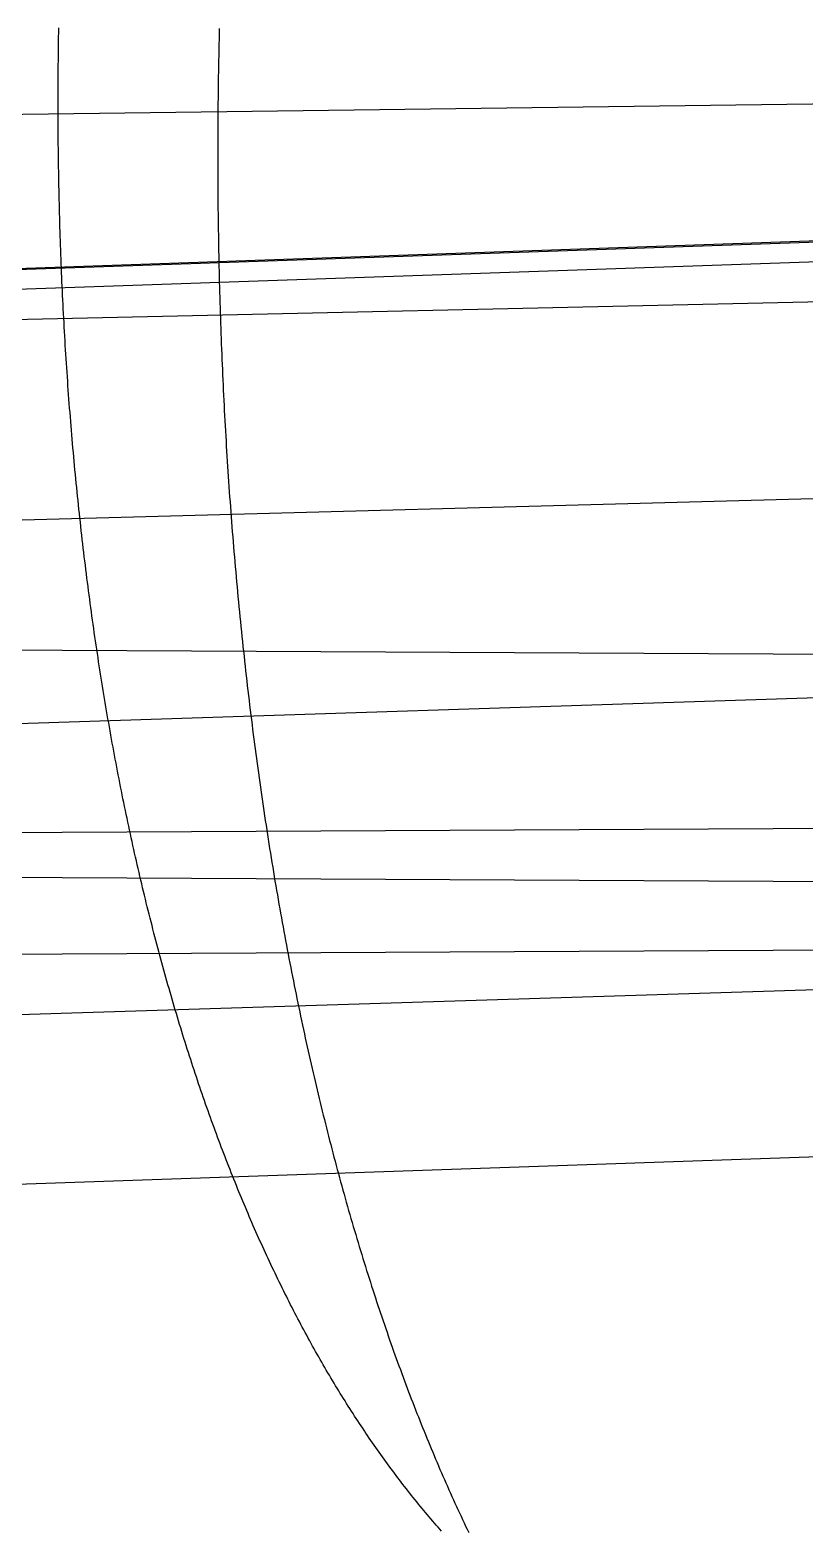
# Model space of a CAD drawing. Extents: x 0 to 702, y -13 to 12.
# Drawn here: x 4.91 to 7.94, y -8.86 to -2.99 of the extents above; entities that cross this region are included whole.
import ezdxf

# ---------------------------------------------------------------- set-up
doc = ezdxf.new("R2010")
doc.units = 0
doc.layers.get('0').update_dxf_attribs({"linetype": 'CONTINUOUS'})

# ---------------------------------------------------------------- blocks, each defined once
blk = doc.blocks.new('*U3')
for p, q in [((16.1, -3.1738, 21.9394), (3.55, -3.3383, 22.3456)), ((16.1, -3.1738, 21.9394), (3.55, -3.3383, 22.3456)), ((3.55, -3.9675, 20.5196), (16.1, -3.5293, 20.5196)), ((3.55, -3.9675, 20.5196), (16.1, -3.5293, 20.5196)), ((16.1, -3.5398, 20.6598), (3.55, -3.9731, 20.5943)), ((16.1, -3.616, 21.1637), (3.55, -4.0493, 21.0982)), ((16.1, -3.8738, 19.7932), (3.55, -4.1511, 20.1326)), ((16.1, -3.8738, 19.7932), (3.55, -4.1511, 20.1326)), ((16.1, -4.6007, 12.9167), (3.55, -4.9428, 12.6427)), ((16.1, -4.6007, 12.9167), (3.55, -4.9428, 12.6427)), ((16.1, -5.3371, 17.7881), (3.55, -5.7449, 17.9486)), ((16.1, -5.3371, 17.7881), (3.55, -5.7449, 17.9486)), ((16.1, -5.4731, 13.2579), (3.55, -5.4076, 12.8245)), ((16.1, -6.0696, 17.2043), (3.55, -6.1351, 17.6376)), ((16.1, -6.3616, 13.1236), (3.55, -6.2961, 12.6902)), ((16.1, -6.488, 13.1898), (3.55, -6.8818, 12.9974)), ((16.1, -6.488, 13.1898), (3.55, -6.8818, 12.9974)), ((16.1, -6.5446, 17.1325), (3.55, -6.6101, 17.5658)), ((16.1, -7.1126, 16.5261), (3.55, -7.5493, 16.5631)), ((16.1, -7.1126, 16.5261), (3.55, -7.5493, 16.5631))]:
    blk.add_line(p, q)
at = {"extrusion": (0.034899, -0.988166, -0.149367)}
for p, q in [((16.1, -3.5398, 20.6598), (3.55, -3.9731, 20.5943)), ((16.1, -3.616, 21.1637), (3.55, -4.0493, 21.0982))]:
    blk.add_line(p, q, dxfattribs=at)
at = {"extrusion": (0.034899, 0.149367, -0.988166)}
for p, q in [((16.1, -5.4731, 13.2579), (3.55, -5.4076, 12.8245)), ((16.1, -6.3616, 13.1236), (3.55, -6.2961, 12.6902))]:
    blk.add_line(p, q, dxfattribs=at)
at = {"extrusion": (0.034899, -0.149367, 0.988166)}
for p, q in [((16.1, -6.0696, 17.2043), (3.55, -6.1351, 17.6376)), ((16.1, -6.5446, 17.1325), (3.55, -6.6101, 17.5658))]:
    blk.add_line(p, q, dxfattribs=at)
blk = doc.blocks.new('*U5')
for points in [[(6.52207, -8.85875, 5.385), (6.51507, -8.8508, 5.36998), (6.50809, -8.84282, 5.35498), (6.50111, -8.83479, 5.33999), (6.49415, -8.82673, 5.325), (6.4872, -8.81864, 5.31003), (6.48027, -8.8105, 5.29507), (6.47335, -8.80234, 5.28011), (6.46644, -8.79413, 5.26517), (6.45954, -8.78589, 5.25025), (6.45265, -8.77761, 5.23533), (6.44578, -8.7693, 5.22042), (6.43892, -8.76095, 5.20553), (6.43207, -8.75257, 5.19065), (6.42524, -8.74415, 5.17578), (6.41842, -8.73569, 5.16092), (6.41161, -8.7272, 5.14608), (6.40481, -8.71867, 5.13124), (6.39803, -8.71011, 5.11643), (6.39126, -8.70151, 5.10162), (6.38451, -8.69288, 5.08683), (6.37777, -8.68421, 5.07205), (6.37104, -8.67551, 5.05729), (6.36432, -8.66677, 5.04254), (6.35762, -8.658, 5.02781), (6.35094, -8.64919, 5.01309), (6.34426, -8.64034, 4.99838), (6.3376, -8.63146, 4.98369), (6.33096, -8.62255, 4.96902), (6.32433, -8.6136, 4.95436), (6.31771, -8.60461, 4.93971), (6.31111, -8.59559, 4.92509), (6.30452, -8.58654, 4.91047), (6.29795, -8.57745, 4.89588), (6.29139, -8.56833, 4.8813), (6.28485, -8.55917, 4.86674), (6.27832, -8.54998, 4.85219), (6.2718, -8.54075, 4.83766), (6.2653, -8.53149, 4.82315), (6.25882, -8.5222, 4.80866), (6.25235, -8.51287, 4.79418), (6.24589, -8.50351, 4.77972), (6.23945, -8.49411, 4.76528), (6.23303, -8.48468, 4.75087), (6.22663, -8.47523, 4.73647), (6.22024, -8.46574, 4.72209), (6.21386, -8.45622, 4.70774), (6.2075, -8.44667, 4.6934), (6.20116, -8.43709, 4.67909), (6.19483, -8.42748, 4.6648), (6.18852, -8.41783, 4.65053), (6.18223, -8.40816, 4.63628), (6.17595, -8.39845, 4.62205), (6.16969, -8.38872, 4.60784), (6.16344, -8.37895, 4.59365), (6.15722, -8.36915, 4.57949), (6.151, -8.35932, 4.56534), (6.1448, -8.34945, 4.55122), (6.13862, -8.33956, 4.53712), (6.13246, -8.32964, 4.52304), (6.12631, -8.31968, 4.50898), (6.12017, -8.30969, 4.49494), (6.11406, -8.29967, 4.48092), (6.10795, -8.28962, 4.46692), (6.10187, -8.27954, 4.45295), (6.0958, -8.26943, 4.439), (6.08975, -8.25928, 4.42506), (6.08371, -8.24911, 4.41115), (6.07769, -8.2389, 4.39726), (6.07168, -8.22866, 4.38339), (6.06569, -8.21839, 4.36955), (6.05972, -8.20809, 4.35572), (6.05376, -8.19776, 4.34192), (6.04782, -8.18739, 4.32814), (6.04189, -8.17699, 4.31437), (6.03598, -8.16656, 4.30063), (6.03009, -8.1561, 4.28692), (6.02421, -8.14561, 4.27322), (6.01835, -8.13509, 4.25955), (6.0125, -8.12453, 4.24589), (6.00667, -8.11394, 4.23226), (6.00086, -8.10333, 4.21865), (5.99506, -8.09267, 4.20506), (5.98928, -8.08199, 4.1915), (5.98351, -8.07128, 4.17795), (5.97776, -8.06053, 4.16443), (5.97202, -8.04975, 4.15093), (5.9663, -8.03894, 4.13745), (5.9606, -8.0281, 4.12399), (5.95491, -8.01722, 4.11056), (5.94924, -8.00632, 4.09714), (5.94358, -7.99538, 4.08375), (5.93794, -7.98441, 4.07038), (5.93232, -7.97341, 4.05703), (5.92671, -7.96237, 4.0437), (5.92112, -7.95131, 4.0304), (5.91554, -7.94021, 4.01712), (5.90998, -7.92908, 4.00386), (5.90444, -7.91791, 3.99062), (5.89891, -7.90672, 3.9774), (5.89339, -7.89549, 3.96421), (5.88789, -7.88423, 3.95104), (5.88241, -7.87294, 3.93789), (5.87695, -7.86161, 3.92476), (5.87149, -7.85026, 3.91165), (5.86606, -7.83887, 3.89857), (5.86064, -7.82745, 3.88551), (5.85524, -7.81599, 3.87247), (5.84985, -7.80451, 3.85945), (5.84448, -7.79299, 3.84646), (5.83912, -7.78144, 3.83349), (5.83378, -7.76986, 3.82054), (5.82845, -7.75824, 3.80761), (5.82315, -7.74659, 3.7947), (5.81785, -7.73491, 3.78182), (5.81257, -7.7232, 3.76896), (5.80731, -7.71145, 3.75612), (5.80207, -7.69967, 3.7433), (5.79683, -7.68786, 3.73051), (5.79162, -7.67602, 3.71774), (5.78642, -7.66414, 3.70499), (5.78124, -7.65224, 3.69227), (5.77607, -7.64029, 3.67956), (5.77091, -7.62832, 3.66688), (5.76578, -7.61631, 3.65423), (5.76066, -7.60427, 3.64159), (5.75555, -7.5922, 3.62898), (5.75046, -7.58009, 3.61639), (5.74538, -7.56796, 3.60382), (5.74033, -7.55579, 3.59128), (5.73528, -7.54358, 3.57875), (5.73025, -7.53135, 3.56625), (5.72524, -7.51908, 3.55378), (5.72025, -7.50677, 3.54132), (5.71526, -7.49444, 3.52889), (5.7103, -7.48207, 3.51648), (5.70535, -7.46967, 3.5041), (5.70041, -7.45723, 3.49174), (5.69549, -7.44477, 3.4794), (5.69059, -7.43227, 3.46708), (5.6857, -7.41973, 3.45479), (5.68083, -7.40717, 3.44252), (5.67597, -7.39457, 3.43027), (5.67113, -7.38193, 3.41805), (5.66631, -7.36927, 3.40584), (5.6615, -7.35657, 3.39367), (5.6567, -7.34384, 3.38151), (5.65192, -7.33107, 3.36938), (5.64716, -7.31827, 3.35727), (5.64241, -7.30544, 3.34518), (5.63768, -7.29257, 3.33312), (5.63296, -7.27968, 3.32108), (5.62826, -7.26674, 3.30906), (5.62357, -7.25378, 3.29707), (5.6189, -7.24078, 3.2851), (5.61424, -7.22775, 3.27315), (5.6096, -7.21468, 3.26123), (5.60498, -7.20158, 3.24933), (5.60037, -7.18845, 3.23745), (5.59577, -7.17528, 3.2256), (5.59119, -7.16208, 3.21377), (5.58663, -7.14885, 3.20196), (5.58208, -7.13558, 3.19018), (5.57755, -7.12228, 3.17842), (5.57303, -7.10895, 3.16668), (5.56853, -7.09558, 3.15497), (5.56404, -7.08218, 3.14328), (5.55957, -7.06875, 3.13161), (5.55512, -7.05528, 3.11997), (5.55068, -7.04178, 3.10835), (5.54625, -7.02824, 3.09676), (5.54184, -7.01467, 3.08519), (5.53745, -7.00106, 3.07365), (5.53308, -6.98743, 3.06213), (5.52872, -6.97375, 3.05064), (5.52438, -6.96005, 3.03917), (5.52005, -6.94631, 3.02773), (5.51574, -6.93254, 3.01632), (5.51145, -6.91873, 3.00493), (5.50717, -6.9049, 2.99357), (5.50291, -6.89103, 2.98224), (5.49867, -6.87713, 2.97094), (5.49444, -6.8632, 2.95966), (5.49024, -6.84923, 2.94841), (5.48604, -6.83524, 2.93719), (5.48187, -6.82122, 2.926), (5.47771, -6.80716, 2.91483), (5.47357, -6.79308, 2.90369), (5.46945, -6.77896, 2.89259), (5.46535, -6.76482, 2.88151), (5.46126, -6.75064, 2.87046), (5.45719, -6.73644, 2.85944), (5.45314, -6.72221, 2.84845), (5.4491, -6.70795, 2.83749), (5.44508, -6.69366, 2.82656), (5.44108, -6.67934, 2.81566), (5.4371, -6.665, 2.80479), (5.43314, -6.65063, 2.79395), (5.42919, -6.63623, 2.78314), (5.42527, -6.6218, 2.77236), (5.42136, -6.60735, 2.76162), (5.41747, -6.59287, 2.75091), (5.41359, -6.57836, 2.74022), (5.40974, -6.56383, 2.72958), (5.4059, -6.54927, 2.71896), (5.40208, -6.53469, 2.70837), (5.39828, -6.52008, 2.69782), (5.3945, -6.50545, 2.6873), (5.39074, -6.49079, 2.67682), (5.387, -6.47611, 2.66636), (5.38327, -6.46141, 2.65594), (5.37957, -6.44668, 2.64556), (5.37588, -6.43192, 2.63521), (5.37221, -6.41715, 2.62489), (5.36856, -6.40235, 2.61461), (5.36493, -6.38753, 2.60436), (5.36132, -6.37268, 2.59414), (5.35773, -6.35782, 2.58397), (5.35416, -6.34293, 2.57382), (5.3506, -6.32802, 2.56372), (5.34707, -6.31308, 2.55364), (5.34356, -6.29813, 2.54361), (5.34006, -6.28316, 2.53361), (5.33659, -6.26816, 2.52364), (5.33313, -6.25315, 2.51372), (5.3297, -6.23811, 2.50383), (5.32628, -6.22305, 2.49397), (5.32289, -6.20798, 2.48416), (5.31951, -6.19289, 2.47438), (5.31615, -6.17777, 2.46464), (5.31282, -6.16264, 2.45493), (5.3095, -6.14749, 2.44527), (5.30621, -6.13232, 2.43564), (5.30293, -6.11713, 2.42605), (5.29967, -6.10192, 2.4165), (5.29644, -6.08669, 2.40698), (5.29322, -6.07144, 2.3975), (5.29002, -6.05616, 2.38805), (5.28684, -6.04086, 2.37863), (5.28367, -6.02554, 2.36925), (5.28053, -6.0102, 2.35991), (5.27741, -5.99484, 2.3506), (5.2743, -5.97945, 2.34132), (5.27121, -5.96404, 2.33208), (5.26814, -5.94861, 2.32288), (5.26509, -5.93316, 2.31371), (5.26206, -5.91769, 2.30457), (5.25905, -5.90219, 2.29547), (5.25606, -5.88667, 2.2864), (5.25308, -5.87113, 2.27737), (5.25013, -5.85557, 2.26838), (5.24719, -5.83999, 2.25942), (5.24427, -5.82438, 2.25049), (5.24137, -5.80875, 2.2416), (5.23849, -5.7931, 2.23275), (5.23563, -5.77742, 2.22393), (5.23279, -5.76173, 2.21515), (5.22996, -5.74601, 2.2064), (5.22716, -5.73027, 2.19768), (5.22437, -5.71451, 2.18901), (5.2216, -5.69872, 2.18036), (5.21885, -5.68292, 2.17175), (5.21612, -5.66709, 2.16318), (5.21341, -5.65124, 2.15464), (5.21072, -5.63536, 2.14614), (5.20804, -5.61947, 2.13768), (5.20539, -5.60355, 2.12924), (5.20275, -5.58761, 2.12085), (5.20013, -5.57165, 2.11249), (5.19753, -5.55566, 2.10416), (5.19495, -5.53966, 2.09587), (5.19239, -5.52363, 2.08762), (5.18985, -5.50757, 2.0794), (5.18733, -5.4915, 2.07122), (5.18482, -5.4754, 2.06307), (5.18233, -5.45929, 2.05496), (5.17987, -5.44314, 2.04688), (5.17742, -5.42698, 2.03884), (5.17499, -5.41079, 2.03083), (5.17258, -5.39459, 2.02286), (5.17018, -5.37835, 2.01493), (5.16781, -5.3621, 2.00703), (5.16545, -5.34583, 1.99917), (5.16312, -5.32953, 1.99134), (5.1608, -5.31321, 1.98355), (5.1585, -5.29686, 1.9758), (5.15622, -5.2805, 1.96808), (5.15396, -5.26411, 1.96039), (5.15172, -5.2477, 1.95274), (5.14949, -5.23126, 1.94513), (5.14729, -5.21481, 1.93755), (5.1451, -5.19833, 1.93001), (5.14293, -5.18183, 1.92251), (5.14079, -5.16531, 1.91504), (5.13866, -5.14876, 1.90761), (5.13654, -5.13219, 1.90021), (5.13445, -5.1156, 1.89285), (5.13238, -5.09899, 1.88552), (5.13032, -5.08234, 1.87823), (5.12829, -5.06568, 1.87098), (5.12627, -5.04898, 1.86375), (5.12427, -5.03226, 1.85657), (5.12229, -5.01551, 1.84942), (5.12033, -4.99874, 1.84231), (5.11839, -4.98194, 1.83523), (5.11646, -4.96512, 1.82819), (5.11456, -4.94827, 1.82118), (5.11267, -4.9314, 1.81421), (5.11081, -4.9145, 1.80728), (5.10896, -4.89758, 1.80039), (5.10713, -4.88063, 1.79353), (5.10532, -4.86367, 1.7867), (5.10353, -4.84667, 1.77992), (5.10176, -4.82966, 1.77317), (5.10001, -4.81262, 1.76646), (5.09827, -4.79557, 1.75978), (5.09656, -4.77849, 1.75315), (5.09487, -4.76138, 1.74655), (5.09319, -4.74426, 1.73999), (5.09154, -4.72712, 1.73346), (5.0899, -4.70995, 1.72698), (5.08828, -4.69277, 1.72053), (5.08669, -4.67556, 1.71412), (5.08511, -4.65834, 1.70775), (5.08355, -4.64109, 1.70142), (5.08201, -4.62383, 1.69512), (5.08049, -4.60655, 1.68887), (5.07899, -4.58925, 1.68265), (5.07752, -4.57193, 1.67647), (5.07606, -4.55459, 1.67033), (5.07461, -4.53723, 1.66424), (5.07319, -4.51986, 1.65818), (5.07179, -4.50247, 1.65216), (5.07041, -4.48506, 1.64618), (5.06905, -4.46764, 1.64024), (5.06771, -4.4502, 1.63434), (5.06639, -4.43274, 1.62848), (5.06509, -4.41527, 1.62266), (5.06381, -4.39778, 1.61688), (5.06255, -4.38028, 1.61114), (5.0613, -4.36276, 1.60544), (5.06008, -4.34523, 1.59978), (5.05888, -4.32768, 1.59417), (5.0577, -4.31012, 1.58859), (5.05654, -4.29255, 1.58306), (5.0554, -4.27496, 1.57756), (5.05428, -4.25736, 1.57211), (5.05318, -4.23974, 1.5667), (5.0521, -4.22212, 1.56133), (5.05104, -4.20448, 1.556), (5.05, -4.18683, 1.55072), (5.04898, -4.16917, 1.54548), (5.04798, -4.15149, 1.54028), (5.047, -4.13381, 1.53512), (5.04605, -4.11611, 1.53), (5.04511, -4.09841, 1.52493), (5.04419, -4.08069, 1.5199), (5.0433, -4.06297, 1.51491), (5.04242, -4.04523, 1.50997), (5.04157, -4.02748, 1.50506), (5.04073, -4.00973, 1.50021), (5.03992, -3.99197, 1.49539), (5.03913, -3.97419, 1.49062), (5.03835, -3.95641, 1.48589), (5.0376, -3.93862, 1.4812), (5.03687, -3.92081, 1.47655), (5.03616, -3.903, 1.47195), (5.03546, -3.88518, 1.46738), (5.03479, -3.86735, 1.46286), (5.03414, -3.8495, 1.45838), (5.03351, -3.83165, 1.45395), (5.0329, -3.81379, 1.44955), (5.03231, -3.79592, 1.4452), (5.03174, -3.77803, 1.44089), (5.03119, -3.76014, 1.43662), (5.03066, -3.74224, 1.4324), (5.03014, -3.72433, 1.42822), (5.02965, -3.70641, 1.42408), (5.02919, -3.68847, 1.41998), (5.02874, -3.67053, 1.41592), (5.02831, -3.65258, 1.41191), (5.0279, -3.63462, 1.40794), (5.02751, -3.61665, 1.40401), (5.02714, -3.59867, 1.40012), (5.02679, -3.58067, 1.39627), (5.02647, -3.56267, 1.39247), (5.02616, -3.54466, 1.38871), (5.02587, -3.52664, 1.38499), (5.0256, -3.50861, 1.38132), (5.02536, -3.49057, 1.37769), (5.02513, -3.47252, 1.3741), (5.02493, -3.45446, 1.37055), (5.02474, -3.43638, 1.36704), (5.02457, -3.4183, 1.36358), (5.02443, -3.40021, 1.36016), (5.02431, -3.38211, 1.35678), (5.0242, -3.364, 1.35344), (5.02412, -3.34588, 1.35015), (5.02405, -3.32775, 1.3469), (5.02401, -3.30961, 1.34369), (5.02399, -3.29146, 1.34053), (5.02399, -3.2733, 1.3374), (5.024, -3.25513, 1.33432), (5.02404, -3.23694, 1.33128), (5.0241, -3.21875, 1.32829), (5.02418, -3.20055, 1.32534), (5.02428, -3.18234, 1.32242), (5.0244, -3.16412, 1.31956), (5.02454, -3.14589, 1.31673), (5.0247, -3.12765, 1.31395), (5.02488, -3.1094, 1.31121), (5.02508, -3.09114, 1.30851), (5.02531, -3.07287, 1.30586), (5.02555, -3.05458, 1.30325), (5.02581, -3.03629, 1.30068), (5.0261, -3.01799, 1.29815), (5.0264, -2.99968, 1.29567), (5.02672, -2.98136, 1.29323)], [(6.52207, -8.85875, 5.385), (6.51507, -8.8508, 5.36998), (6.50809, -8.84282, 5.35498), (6.50111, -8.83479, 5.33999), (6.49415, -8.82673, 5.325), (6.4872, -8.81864, 5.31003), (6.48027, -8.8105, 5.29507), (6.47335, -8.80234, 5.28011), (6.46644, -8.79413, 5.26517), (6.45954, -8.78589, 5.25025), (6.45265, -8.77761, 5.23533), (6.44578, -8.7693, 5.22042), (6.43892, -8.76095, 5.20553), (6.43207, -8.75257, 5.19065), (6.42524, -8.74415, 5.17578), (6.41842, -8.73569, 5.16092), (6.41161, -8.7272, 5.14608), (6.40481, -8.71867, 5.13124), (6.39803, -8.71011, 5.11643), (6.39126, -8.70151, 5.10162), (6.38451, -8.69288, 5.08683), (6.37777, -8.68421, 5.07205), (6.37104, -8.67551, 5.05729), (6.36432, -8.66677, 5.04254), (6.35762, -8.658, 5.02781), (6.35094, -8.64919, 5.01309), (6.34426, -8.64034, 4.99838), (6.3376, -8.63146, 4.98369), (6.33096, -8.62255, 4.96902), (6.32433, -8.6136, 4.95436), (6.31771, -8.60461, 4.93971), (6.31111, -8.59559, 4.92509), (6.30452, -8.58654, 4.91047), (6.29795, -8.57745, 4.89588), (6.29139, -8.56833, 4.8813), (6.28485, -8.55917, 4.86674), (6.27832, -8.54998, 4.85219), (6.2718, -8.54075, 4.83766), (6.2653, -8.53149, 4.82315), (6.25882, -8.5222, 4.80866), (6.25235, -8.51287, 4.79418), (6.24589, -8.50351, 4.77972), (6.23945, -8.49411, 4.76528), (6.23303, -8.48468, 4.75087), (6.22663, -8.47523, 4.73647), (6.22024, -8.46574, 4.72209), (6.21386, -8.45622, 4.70774), (6.2075, -8.44667, 4.6934), (6.20116, -8.43709, 4.67909), (6.19483, -8.42748, 4.6648), (6.18852, -8.41783, 4.65053), (6.18223, -8.40816, 4.63628), (6.17595, -8.39845, 4.62205), (6.16969, -8.38872, 4.60784), (6.16344, -8.37895, 4.59365), (6.15722, -8.36915, 4.57949), (6.151, -8.35932, 4.56534), (6.1448, -8.34945, 4.55122), (6.13862, -8.33956, 4.53712), (6.13246, -8.32964, 4.52304), (6.12631, -8.31968, 4.50898), (6.12017, -8.30969, 4.49494), (6.11406, -8.29967, 4.48092), (6.10795, -8.28962, 4.46692), (6.10187, -8.27954, 4.45295), (6.0958, -8.26943, 4.439), (6.08975, -8.25928, 4.42506), (6.08371, -8.24911, 4.41115), (6.07769, -8.2389, 4.39726), (6.07168, -8.22866, 4.38339), (6.06569, -8.21839, 4.36955), (6.05972, -8.20809, 4.35572), (6.05376, -8.19776, 4.34192), (6.04782, -8.18739, 4.32814), (6.04189, -8.17699, 4.31437), (6.03598, -8.16656, 4.30063), (6.03009, -8.1561, 4.28692), (6.02421, -8.14561, 4.27322), (6.01835, -8.13509, 4.25955), (6.0125, -8.12453, 4.24589), (6.00667, -8.11394, 4.23226), (6.00086, -8.10333, 4.21865), (5.99506, -8.09267, 4.20506), (5.98928, -8.08199, 4.1915), (5.98351, -8.07128, 4.17795), (5.97776, -8.06053, 4.16443), (5.97202, -8.04975, 4.15093), (5.9663, -8.03894, 4.13745), (5.9606, -8.0281, 4.12399), (5.95491, -8.01722, 4.11056), (5.94924, -8.00632, 4.09714), (5.94358, -7.99538, 4.08375), (5.93794, -7.98441, 4.07038), (5.93232, -7.97341, 4.05703), (5.92671, -7.96237, 4.0437), (5.92112, -7.95131, 4.0304), (5.91554, -7.94021, 4.01712), (5.90998, -7.92908, 4.00386), (5.90444, -7.91791, 3.99062), (5.89891, -7.90672, 3.9774), (5.89339, -7.89549, 3.96421), (5.88789, -7.88423, 3.95104), (5.88241, -7.87294, 3.93789), (5.87695, -7.86161, 3.92476), (5.87149, -7.85026, 3.91165), (5.86606, -7.83887, 3.89857), (5.86064, -7.82745, 3.88551), (5.85524, -7.81599, 3.87247), (5.84985, -7.80451, 3.85945), (5.84448, -7.79299, 3.84646), (5.83912, -7.78144, 3.83349), (5.83378, -7.76986, 3.82054), (5.82845, -7.75824, 3.80761), (5.82315, -7.74659, 3.7947), (5.81785, -7.73491, 3.78182), (5.81257, -7.7232, 3.76896), (5.80731, -7.71145, 3.75612), (5.80207, -7.69967, 3.7433), (5.79683, -7.68786, 3.73051), (5.79162, -7.67602, 3.71774), (5.78642, -7.66414, 3.70499), (5.78124, -7.65224, 3.69227), (5.77607, -7.64029, 3.67956), (5.77091, -7.62832, 3.66688), (5.76578, -7.61631, 3.65423), (5.76066, -7.60427, 3.64159), (5.75555, -7.5922, 3.62898), (5.75046, -7.58009, 3.61639), (5.74538, -7.56796, 3.60382), (5.74033, -7.55579, 3.59128), (5.73528, -7.54358, 3.57875), (5.73025, -7.53135, 3.56625), (5.72524, -7.51908, 3.55378), (5.72025, -7.50677, 3.54132), (5.71526, -7.49444, 3.52889), (5.7103, -7.48207, 3.51648), (5.70535, -7.46967, 3.5041), (5.70041, -7.45723, 3.49174), (5.69549, -7.44477, 3.4794), (5.69059, -7.43227, 3.46708), (5.6857, -7.41973, 3.45479), (5.68083, -7.40717, 3.44252), (5.67597, -7.39457, 3.43027), (5.67113, -7.38193, 3.41805), (5.66631, -7.36927, 3.40584), (5.6615, -7.35657, 3.39367), (5.6567, -7.34384, 3.38151), (5.65192, -7.33107, 3.36938), (5.64716, -7.31827, 3.35727), (5.64241, -7.30544, 3.34518), (5.63768, -7.29257, 3.33312), (5.63296, -7.27968, 3.32108), (5.62826, -7.26674, 3.30906), (5.62357, -7.25378, 3.29707), (5.6189, -7.24078, 3.2851), (5.61424, -7.22775, 3.27315), (5.6096, -7.21468, 3.26123), (5.60498, -7.20158, 3.24933), (5.60037, -7.18845, 3.23745), (5.59577, -7.17528, 3.2256), (5.59119, -7.16208, 3.21377), (5.58663, -7.14885, 3.20196), (5.58208, -7.13558, 3.19018), (5.57755, -7.12228, 3.17842), (5.57303, -7.10895, 3.16668), (5.56853, -7.09558, 3.15497), (5.56404, -7.08218, 3.14328), (5.55957, -7.06875, 3.13161), (5.55512, -7.05528, 3.11997), (5.55068, -7.04178, 3.10835), (5.54625, -7.02824, 3.09676), (5.54184, -7.01467, 3.08519), (5.53745, -7.00106, 3.07365), (5.53308, -6.98743, 3.06213), (5.52872, -6.97375, 3.05064), (5.52438, -6.96005, 3.03917), (5.52005, -6.94631, 3.02773), (5.51574, -6.93254, 3.01632), (5.51145, -6.91873, 3.00493), (5.50717, -6.9049, 2.99357), (5.50291, -6.89103, 2.98224), (5.49867, -6.87713, 2.97094), (5.49444, -6.8632, 2.95966), (5.49024, -6.84923, 2.94841), (5.48604, -6.83524, 2.93719), (5.48187, -6.82122, 2.926), (5.47771, -6.80716, 2.91483), (5.47357, -6.79308, 2.90369), (5.46945, -6.77896, 2.89259), (5.46535, -6.76482, 2.88151), (5.46126, -6.75064, 2.87046), (5.45719, -6.73644, 2.85944), (5.45314, -6.72221, 2.84845), (5.4491, -6.70795, 2.83749), (5.44508, -6.69366, 2.82656), (5.44108, -6.67934, 2.81566), (5.4371, -6.665, 2.80479), (5.43314, -6.65063, 2.79395), (5.42919, -6.63623, 2.78314), (5.42527, -6.6218, 2.77236), (5.42136, -6.60735, 2.76162), (5.41747, -6.59287, 2.75091), (5.41359, -6.57836, 2.74022), (5.40974, -6.56383, 2.72958), (5.4059, -6.54927, 2.71896), (5.40208, -6.53469, 2.70837), (5.39828, -6.52008, 2.69782), (5.3945, -6.50545, 2.6873), (5.39074, -6.49079, 2.67682), (5.387, -6.47611, 2.66636), (5.38327, -6.46141, 2.65594), (5.37957, -6.44668, 2.64556), (5.37588, -6.43192, 2.63521), (5.37221, -6.41715, 2.62489), (5.36856, -6.40235, 2.61461), (5.36493, -6.38753, 2.60436), (5.36132, -6.37268, 2.59414), (5.35773, -6.35782, 2.58397), (5.35416, -6.34293, 2.57382), (5.3506, -6.32802, 2.56372), (5.34707, -6.31308, 2.55364), (5.34356, -6.29813, 2.54361), (5.34006, -6.28316, 2.53361), (5.33659, -6.26816, 2.52364), (5.33313, -6.25315, 2.51372), (5.3297, -6.23811, 2.50383), (5.32628, -6.22305, 2.49397), (5.32289, -6.20798, 2.48416), (5.31951, -6.19289, 2.47438), (5.31615, -6.17777, 2.46464), (5.31282, -6.16264, 2.45493), (5.3095, -6.14749, 2.44527), (5.30621, -6.13232, 2.43564), (5.30293, -6.11713, 2.42605), (5.29967, -6.10192, 2.4165), (5.29644, -6.08669, 2.40698), (5.29322, -6.07144, 2.3975), (5.29002, -6.05616, 2.38805), (5.28684, -6.04086, 2.37863), (5.28367, -6.02554, 2.36925), (5.28053, -6.0102, 2.35991), (5.27741, -5.99484, 2.3506), (5.2743, -5.97945, 2.34132), (5.27121, -5.96404, 2.33208), (5.26814, -5.94861, 2.32288), (5.26509, -5.93316, 2.31371), (5.26206, -5.91769, 2.30457), (5.25905, -5.90219, 2.29547), (5.25606, -5.88667, 2.2864), (5.25308, -5.87113, 2.27737), (5.25013, -5.85557, 2.26838), (5.24719, -5.83999, 2.25942), (5.24427, -5.82438, 2.25049), (5.24137, -5.80875, 2.2416), (5.23849, -5.7931, 2.23275), (5.23563, -5.77742, 2.22393), (5.23279, -5.76173, 2.21515), (5.22996, -5.74601, 2.2064), (5.22716, -5.73027, 2.19768), (5.22437, -5.71451, 2.18901), (5.2216, -5.69872, 2.18036), (5.21885, -5.68292, 2.17175), (5.21612, -5.66709, 2.16318), (5.21341, -5.65124, 2.15464), (5.21072, -5.63536, 2.14614), (5.20804, -5.61947, 2.13768), (5.20539, -5.60355, 2.12924), (5.20275, -5.58761, 2.12085), (5.20013, -5.57165, 2.11249), (5.19753, -5.55566, 2.10416), (5.19495, -5.53966, 2.09587), (5.19239, -5.52363, 2.08762), (5.18985, -5.50757, 2.0794), (5.18733, -5.4915, 2.07122), (5.18482, -5.4754, 2.06307), (5.18233, -5.45929, 2.05496), (5.17987, -5.44314, 2.04688), (5.17742, -5.42698, 2.03884), (5.17499, -5.41079, 2.03083), (5.17258, -5.39459, 2.02286), (5.17018, -5.37835, 2.01493), (5.16781, -5.3621, 2.00703), (5.16545, -5.34583, 1.99917), (5.16312, -5.32953, 1.99134), (5.1608, -5.31321, 1.98355), (5.1585, -5.29686, 1.9758), (5.15622, -5.2805, 1.96808), (5.15396, -5.26411, 1.96039), (5.15172, -5.2477, 1.95274), (5.14949, -5.23126, 1.94513), (5.14729, -5.21481, 1.93755), (5.1451, -5.19833, 1.93001), (5.14293, -5.18183, 1.92251), (5.14079, -5.16531, 1.91504), (5.13866, -5.14876, 1.90761), (5.13654, -5.13219, 1.90021), (5.13445, -5.1156, 1.89285), (5.13238, -5.09899, 1.88552), (5.13032, -5.08234, 1.87823), (5.12829, -5.06568, 1.87098), (5.12627, -5.04898, 1.86375), (5.12427, -5.03226, 1.85657), (5.12229, -5.01551, 1.84942), (5.12033, -4.99874, 1.84231), (5.11839, -4.98194, 1.83523), (5.11646, -4.96512, 1.82819), (5.11456, -4.94827, 1.82118), (5.11267, -4.9314, 1.81421), (5.11081, -4.9145, 1.80728), (5.10896, -4.89758, 1.80039), (5.10713, -4.88063, 1.79353), (5.10532, -4.86367, 1.7867), (5.10353, -4.84667, 1.77992), (5.10176, -4.82966, 1.77317), (5.10001, -4.81262, 1.76646), (5.09827, -4.79557, 1.75978), (5.09656, -4.77849, 1.75315), (5.09487, -4.76138, 1.74655), (5.09319, -4.74426, 1.73999), (5.09154, -4.72712, 1.73346), (5.0899, -4.70995, 1.72698), (5.08828, -4.69277, 1.72053), (5.08669, -4.67556, 1.71412), (5.08511, -4.65834, 1.70775), (5.08355, -4.64109, 1.70142), (5.08201, -4.62383, 1.69512), (5.08049, -4.60655, 1.68887), (5.07899, -4.58925, 1.68265), (5.07752, -4.57193, 1.67647), (5.07606, -4.55459, 1.67033), (5.07461, -4.53723, 1.66424), (5.07319, -4.51986, 1.65818), (5.07179, -4.50247, 1.65216), (5.07041, -4.48506, 1.64618), (5.06905, -4.46764, 1.64024), (5.06771, -4.4502, 1.63434), (5.06639, -4.43274, 1.62848), (5.06509, -4.41527, 1.62266), (5.06381, -4.39778, 1.61688), (5.06255, -4.38028, 1.61114), (5.0613, -4.36276, 1.60544), (5.06008, -4.34523, 1.59978), (5.05888, -4.32768, 1.59417), (5.0577, -4.31012, 1.58859), (5.05654, -4.29255, 1.58306), (5.0554, -4.27496, 1.57756), (5.05428, -4.25736, 1.57211), (5.05318, -4.23974, 1.5667), (5.0521, -4.22212, 1.56133), (5.05104, -4.20448, 1.556), (5.05, -4.18683, 1.55072), (5.04898, -4.16917, 1.54548), (5.04798, -4.15149, 1.54028), (5.047, -4.13381, 1.53512), (5.04605, -4.11611, 1.53), (5.04511, -4.09841, 1.52493), (5.04419, -4.08069, 1.5199), (5.0433, -4.06297, 1.51491), (5.04242, -4.04523, 1.50997), (5.04157, -4.02748, 1.50506), (5.04073, -4.00973, 1.50021), (5.03992, -3.99197, 1.49539), (5.03913, -3.97419, 1.49062), (5.03835, -3.95641, 1.48589), (5.0376, -3.93862, 1.4812), (5.03687, -3.92081, 1.47655), (5.03616, -3.903, 1.47195), (5.03546, -3.88518, 1.46738), (5.03479, -3.86735, 1.46286), (5.03414, -3.8495, 1.45838), (5.03351, -3.83165, 1.45395), (5.0329, -3.81379, 1.44955), (5.03231, -3.79592, 1.4452), (5.03174, -3.77803, 1.44089), (5.03119, -3.76014, 1.43662), (5.03066, -3.74224, 1.4324), (5.03014, -3.72433, 1.42822), (5.02965, -3.70641, 1.42408), (5.02919, -3.68847, 1.41998), (5.02874, -3.67053, 1.41592), (5.02831, -3.65258, 1.41191), (5.0279, -3.63462, 1.40794), (5.02751, -3.61665, 1.40401), (5.02714, -3.59867, 1.40012), (5.02679, -3.58067, 1.39627), (5.02647, -3.56267, 1.39247), (5.02616, -3.54466, 1.38871), (5.02587, -3.52664, 1.38499), (5.0256, -3.50861, 1.38132), (5.02536, -3.49057, 1.37769), (5.02513, -3.47252, 1.3741), (5.02493, -3.45446, 1.37055), (5.02474, -3.43638, 1.36704), (5.02457, -3.4183, 1.36358), (5.02443, -3.40021, 1.36016), (5.02431, -3.38211, 1.35678), (5.0242, -3.364, 1.35344), (5.02412, -3.34588, 1.35015), (5.02405, -3.32775, 1.3469), (5.02401, -3.30961, 1.34369), (5.02399, -3.29146, 1.34053), (5.02399, -3.2733, 1.3374), (5.024, -3.25513, 1.33432), (5.02404, -3.23694, 1.33128), (5.0241, -3.21875, 1.32829), (5.02418, -3.20055, 1.32534), (5.02428, -3.18234, 1.32242), (5.0244, -3.16412, 1.31956), (5.02454, -3.14589, 1.31673), (5.0247, -3.12765, 1.31395), (5.02488, -3.1094, 1.31121), (5.02508, -3.09114, 1.30851), (5.02531, -3.07287, 1.30586), (5.02555, -3.05458, 1.30325), (5.02581, -3.03629, 1.30068), (5.0261, -3.01799, 1.29815), (5.0264, -2.99968, 1.29567), (5.02672, -2.98136, 1.29323)], [(5.65355, -2.98435, 0.136095), (5.65305, -3.00531, 0.138531), (5.65257, -3.02626, 0.141015), (5.65212, -3.0472, 0.143546), (5.65168, -3.06812, 0.146124), (5.65127, -3.08903, 0.148751), (5.65088, -3.10992, 0.151424), (5.6505, -3.1308, 0.154145), (5.65015, -3.15167, 0.156914), (5.64983, -3.17252, 0.15973), (5.64952, -3.19335, 0.162594), (5.64923, -3.21418, 0.165505), (5.64897, -3.23498, 0.168464), (5.64872, -3.25578, 0.17147), (5.6485, -3.27656, 0.174523), (5.6483, -3.29732, 0.177624), (5.64812, -3.31808, 0.180772), (5.64797, -3.33881, 0.183968), (5.64783, -3.35954, 0.187211), (5.64771, -3.38025, 0.190502), (5.64762, -3.40094, 0.19384), (5.64755, -3.42162, 0.197225), (5.6475, -3.44229, 0.200658), (5.64747, -3.46294, 0.204138), (5.64746, -3.48358, 0.207665), (5.64747, -3.50421, 0.21124), (5.64751, -3.52482, 0.214862), (5.64756, -3.54541, 0.218531), (5.64764, -3.56599, 0.222248), (5.64774, -3.58656, 0.226012), (5.64786, -3.60712, 0.229823), (5.648, -3.62766, 0.233682), (5.64816, -3.64818, 0.237588), (5.64835, -3.66869, 0.241541), (5.64855, -3.68919, 0.245542), (5.64878, -3.70967, 0.249589), (5.64903, -3.73014, 0.253684), (5.64929, -3.7506, 0.257826), (5.64959, -3.77104, 0.262016), (5.6499, -3.79146, 0.266252), (5.65023, -3.81188, 0.270536), (5.65058, -3.83228, 0.274867), (5.65096, -3.85266, 0.279246), (5.65136, -3.87303, 0.283671), (5.65178, -3.89339, 0.288144), (5.65222, -3.91373, 0.292664), (5.65268, -3.93406, 0.29723), (5.65316, -3.95437, 0.301845), (5.65367, -3.97467, 0.306506), (5.65419, -3.99496, 0.311214), (5.65474, -4.01523, 0.31597), (5.65531, -4.03549, 0.320772), (5.65589, -4.05573, 0.325622), (5.65651, -4.07596, 0.330519), (5.65714, -4.09618, 0.335463), (5.65779, -4.11638, 0.340454), (5.65847, -4.13657, 0.345492), (5.65916, -4.15674, 0.350577), (5.65988, -4.1769, 0.355709), (5.66062, -4.19704, 0.360889), (5.66138, -4.21717, 0.366115), (5.66216, -4.23729, 0.371388), (5.66296, -4.2574, 0.376708), (5.66379, -4.27748, 0.382076), (5.66463, -4.29756, 0.38749), (5.6655, -4.31762, 0.392952), (5.66639, -4.33767, 0.39846), (5.6673, -4.3577, 0.404015), (5.66823, -4.37772, 0.409617), (5.66918, -4.39772, 0.415267), (5.67015, -4.41771, 0.420963), (5.67115, -4.43769, 0.426706), (5.67216, -4.45765, 0.432496), (5.6732, -4.4776, 0.438333), (5.67426, -4.49754, 0.444217), (5.67534, -4.51746, 0.450148), (5.67644, -4.53737, 0.456126), (5.67756, -4.55726, 0.46215), (5.67871, -4.57714, 0.468222), (5.67987, -4.597, 0.47434), (5.68106, -4.61685, 0.480505), (5.68227, -4.63669, 0.486717), (5.6835, -4.65651, 0.492976), (5.68475, -4.67632, 0.499282), (5.68602, -4.69612, 0.505635), (5.68731, -4.7159, 0.512034), (5.68863, -4.73566, 0.51848), (5.68996, -4.75542, 0.524973), (5.69132, -4.77516, 0.531513), (5.6927, -4.79488, 0.5381), (5.6941, -4.81459, 0.544733), (5.69552, -4.83429, 0.551413), (5.69696, -4.85397, 0.55814), (5.69843, -4.87364, 0.564914), (5.69991, -4.89329, 0.571734), (5.70142, -4.91294, 0.578601), (5.70295, -4.93256, 0.585515), (5.7045, -4.95218, 0.592476), (5.70607, -4.97177, 0.599483), (5.70766, -4.99136, 0.606537), (5.70927, -5.01093, 0.613638), (5.71091, -5.03049, 0.620785), (5.71256, -5.05003, 0.627979), (5.71424, -5.06956, 0.63522), (5.71594, -5.08908, 0.642507), (5.71766, -5.10858, 0.649841), (5.7194, -5.12807, 0.657221), (5.72116, -5.14754, 0.664649), (5.72294, -5.167, 0.672123), (5.72475, -5.18644, 0.679643), (5.72658, -5.20588, 0.68721), (5.72842, -5.22529, 0.694824), (5.73029, -5.2447, 0.702484), (5.73218, -5.26409, 0.710191), (5.73409, -5.28346, 0.717944), (5.73603, -5.30283, 0.725744), (5.73798, -5.32218, 0.733591), (5.73996, -5.34151, 0.741484), (5.74195, -5.36083, 0.749423), (5.74397, -5.38014, 0.757409), (5.74601, -5.39943, 0.765442), (5.74807, -5.41871, 0.773521), (5.75015, -5.43797, 0.781647), (5.75226, -5.45722, 0.789819), (5.75438, -5.47646, 0.798037), (5.75653, -5.49568, 0.806302), (5.7587, -5.51489, 0.814614), (5.76088, -5.53409, 0.822972), (5.76309, -5.55327, 0.831376), (5.76532, -5.57243, 0.839824), (5.76758, -5.59156, 0.848315), (5.76985, -5.61067, 0.856849), (5.77214, -5.62976, 0.865425), (5.77445, -5.64881, 0.874044), (5.77679, -5.66785, 0.882705), (5.77914, -5.68685, 0.891408), (5.78152, -5.70583, 0.900154), (5.78391, -5.72479, 0.908941), (5.78633, -5.74372, 0.91777), (5.78876, -5.76262, 0.926642), (5.79122, -5.7815, 0.935555), (5.7937, -5.80035, 0.94451), (5.7962, -5.81917, 0.953506), (5.79871, -5.83797, 0.962544), (5.80125, -5.85674, 0.971623), (5.80381, -5.87549, 0.980743), (5.80639, -5.89421, 0.989904), (5.80899, -5.9129, 0.999106), (5.81161, -5.93156, 1.00835), (5.81425, -5.9502, 1.01763), (5.8169, -5.96881, 1.02696), (5.81958, -5.98739, 1.03632), (5.82228, -6.00595, 1.04573), (5.825, -6.02447, 1.05518), (5.82774, -6.04297, 1.06466), (5.8305, -6.06145, 1.07419), (5.83328, -6.07989, 1.08376), (5.83608, -6.09831, 1.09336), (5.8389, -6.1167, 1.10301), (5.84174, -6.13506, 1.1127), (5.8446, -6.15339, 1.12242), (5.84748, -6.17169, 1.13219), (5.85038, -6.18997, 1.14199), (5.8533, -6.20822, 1.15184), (5.85624, -6.22644, 1.16172), (5.85919, -6.24463, 1.17165), (5.86217, -6.26279, 1.18161), (5.86517, -6.28092, 1.19161), (5.86819, -6.29902, 1.20165), (5.87122, -6.3171, 1.21173), (5.87428, -6.33514, 1.22184), (5.87736, -6.35316, 1.232), (5.88045, -6.37115, 1.24219), (5.88357, -6.3891, 1.25243), (5.8867, -6.40703, 1.2627), (5.88986, -6.42493, 1.27301), (5.89303, -6.4428, 1.28335), (5.89622, -6.46064, 1.29374), (5.89944, -6.47844, 1.30416), (5.90267, -6.49622, 1.31462), (5.90592, -6.51397, 1.32512), (5.90919, -6.53169, 1.33565), (5.91248, -6.54938, 1.34623), (5.91579, -6.56703, 1.35684), (5.91912, -6.58466, 1.36748), (5.92246, -6.60225, 1.37817), (5.92583, -6.61982, 1.38889), (5.92922, -6.63735, 1.39965), (5.93262, -6.65486, 1.41044), (5.93605, -6.67233, 1.42127), (5.93949, -6.68977, 1.43214), (5.94295, -6.70718, 1.44305), (5.94643, -6.72456, 1.45399), (5.94993, -6.7419, 1.46496), (5.95345, -6.75922, 1.47598), (5.95699, -6.77652, 1.48703), (5.96055, -6.79378, 1.49812), (5.96413, -6.81101, 1.50925), (5.96773, -6.82822, 1.52042), (5.97134, -6.84539, 1.53162), (5.97498, -6.86254, 1.54286), (5.97864, -6.87966, 1.55414), (5.98231, -6.89675, 1.56545), (5.986, -6.91381, 1.57681), (5.98972, -6.93084, 1.5882), (5.99345, -6.94785, 1.59962), (5.99721, -6.96482, 1.61109), (6.00098, -6.98177, 1.62259), (6.00477, -6.99869, 1.63413), (6.00858, -7.01557, 1.64571), (6.01241, -7.03243, 1.65732), (6.01626, -7.04927, 1.66897), (6.02013, -7.06607, 1.68066), (6.02402, -7.08284, 1.69239), (6.02793, -7.09959, 1.70415), (6.03186, -7.1163, 1.71595), (6.03581, -7.13299, 1.72779), (6.03978, -7.14965, 1.73967), (6.04377, -7.16628, 1.75158), (6.04777, -7.18288, 1.76353), (6.0518, -7.19945, 1.77552), (6.05585, -7.216, 1.78754), (6.05991, -7.23251, 1.7996), (6.064, -7.249, 1.8117), (6.06811, -7.26546, 1.82384), (6.07223, -7.28189, 1.83601), (6.07638, -7.29829, 1.84822), (6.08054, -7.31466, 1.86047), (6.08473, -7.331, 1.87276), (6.08893, -7.34731, 1.88508), (6.09316, -7.3636, 1.89744), (6.0974, -7.37986, 1.90984), (6.10166, -7.39608, 1.92227), (6.10595, -7.41228, 1.93474), (6.11025, -7.42845, 1.94725), (6.11458, -7.4446, 1.9598), (6.11892, -7.46071, 1.97238), (6.12328, -7.47679, 1.985), (6.12767, -7.49285, 1.99766), (6.13207, -7.50888, 2.01035), (6.13649, -7.52487, 2.02309), (6.14094, -7.54084, 2.03586), (6.1454, -7.55678, 2.04866), (6.14988, -7.5727, 2.0615), (6.15439, -7.58858, 2.07438), (6.15891, -7.60444, 2.0873), (6.16345, -7.62026, 2.10026), (6.16801, -7.63606, 2.11325), (6.1726, -7.65183, 2.12628), (6.1772, -7.66757, 2.13934), (6.18182, -7.68328, 2.15245), (6.18647, -7.69896, 2.16559), (6.19113, -7.71462, 2.17876), (6.19581, -7.73024, 2.19198), (6.20052, -7.74584, 2.20523), (6.20524, -7.76141, 2.21852), (6.20998, -7.77695, 2.23184), (6.21475, -7.79245, 2.2452), (6.21953, -7.80792, 2.25859), (6.22433, -7.82336, 2.27202), (6.22915, -7.83877, 2.28548), (6.23399, -7.85414, 2.29897), (6.23884, -7.86947, 2.31249), (6.24372, -7.88477, 2.32605), (6.24861, -7.90004, 2.33964), (6.25353, -7.91527, 2.35326), (6.25846, -7.93047, 2.36691), (6.26341, -7.94563, 2.38059), (6.26838, -7.96076, 2.39431), (6.27336, -7.97585, 2.40806), (6.27837, -7.99091, 2.42183), (6.28339, -8.00593, 2.43564), (6.28843, -8.02092, 2.44948), (6.29349, -8.03587, 2.46335), (6.29857, -8.05078, 2.47725), (6.30366, -8.06566, 2.49119), (6.30878, -8.08051, 2.50515), (6.31391, -8.09531, 2.51914), (6.31906, -8.11008, 2.53316), (6.32422, -8.12482, 2.54721), (6.32941, -8.13952, 2.56129), (6.33461, -8.15418, 2.5754), (6.33983, -8.1688, 2.58953), (6.34507, -8.18339, 2.6037), (6.35032, -8.19794, 2.61789), (6.3556, -8.21246, 2.63212), (6.36088, -8.22693, 2.64637), (6.36619, -8.24137, 2.66064), (6.37152, -8.25578, 2.67495), (6.37686, -8.27014, 2.68928), (6.38222, -8.28447, 2.70365), (6.38759, -8.29876, 2.71803), (6.39298, -8.31301, 2.73245), (6.39839, -8.32722, 2.74689), (6.40382, -8.3414, 2.76136), (6.40926, -8.35553, 2.77586), (6.41472, -8.36963, 2.79038), (6.4202, -8.38369, 2.80492), (6.42569, -8.39771, 2.8195), (6.4312, -8.41169, 2.8341), (6.43673, -8.42564, 2.84872), (6.44227, -8.43954, 2.86337), (6.44783, -8.45341, 2.87804), (6.45341, -8.46723, 2.89274), (6.459, -8.48102, 2.90747), (6.46461, -8.49477, 2.92222), (6.47024, -8.50848, 2.93699), (6.47588, -8.52214, 2.95179), (6.48153, -8.53577, 2.96661), (6.48721, -8.54936, 2.98145), (6.4929, -8.56291, 2.99632), (6.4986, -8.57642, 3.01121), (6.50432, -8.58988, 3.02613), (6.51006, -8.60331, 3.04107), (6.51581, -8.6167, 3.05603), (6.52158, -8.63004, 3.07101), (6.52736, -8.64335, 3.08602), (6.53316, -8.65661, 3.10105), (6.53898, -8.66983, 3.1161), (6.54481, -8.68302, 3.13117), (6.55065, -8.69616, 3.14626), (6.55652, -8.70926, 3.16138), (6.5624, -8.72232, 3.17652), (6.56829, -8.73535, 3.19169), (6.5742, -8.74834, 3.20688), (6.58013, -8.76129, 3.2221), (6.58607, -8.7742, 3.23734), (6.59204, -8.78708, 3.2526), (6.59801, -8.79991, 3.26789), (6.60401, -8.81271, 3.2832), (6.61002, -8.82547, 3.29854), (6.61604, -8.8382, 3.3139), (6.62209, -8.85088, 3.32929), (6.62815, -8.86353, 3.3447)], [(5.65355, -2.98435, 0.136095), (5.65305, -3.00531, 0.138531), (5.65257, -3.02626, 0.141015), (5.65212, -3.0472, 0.143546), (5.65168, -3.06812, 0.146124), (5.65127, -3.08903, 0.148751), (5.65088, -3.10992, 0.151424), (5.6505, -3.1308, 0.154145), (5.65015, -3.15167, 0.156914), (5.64983, -3.17252, 0.15973), (5.64952, -3.19335, 0.162594), (5.64923, -3.21418, 0.165505), (5.64897, -3.23498, 0.168464), (5.64872, -3.25578, 0.17147), (5.6485, -3.27656, 0.174523), (5.6483, -3.29732, 0.177624), (5.64812, -3.31808, 0.180772), (5.64797, -3.33881, 0.183968), (5.64783, -3.35954, 0.187211), (5.64771, -3.38025, 0.190502), (5.64762, -3.40094, 0.19384), (5.64755, -3.42162, 0.197225), (5.6475, -3.44229, 0.200658), (5.64747, -3.46294, 0.204138), (5.64746, -3.48358, 0.207665), (5.64747, -3.50421, 0.21124), (5.64751, -3.52482, 0.214862), (5.64756, -3.54541, 0.218531), (5.64764, -3.56599, 0.222248), (5.64774, -3.58656, 0.226012), (5.64786, -3.60712, 0.229823), (5.648, -3.62766, 0.233682), (5.64816, -3.64818, 0.237588), (5.64835, -3.66869, 0.241541), (5.64855, -3.68919, 0.245542), (5.64878, -3.70967, 0.249589), (5.64903, -3.73014, 0.253684), (5.64929, -3.7506, 0.257826), (5.64959, -3.77104, 0.262016), (5.6499, -3.79146, 0.266252), (5.65023, -3.81188, 0.270536), (5.65058, -3.83228, 0.274867), (5.65096, -3.85266, 0.279246), (5.65136, -3.87303, 0.283671), (5.65178, -3.89339, 0.288144), (5.65222, -3.91373, 0.292664), (5.65268, -3.93406, 0.29723), (5.65316, -3.95437, 0.301845), (5.65367, -3.97467, 0.306506), (5.65419, -3.99496, 0.311214), (5.65474, -4.01523, 0.31597), (5.65531, -4.03549, 0.320772), (5.65589, -4.05573, 0.325622), (5.65651, -4.07596, 0.330519), (5.65714, -4.09618, 0.335463), (5.65779, -4.11638, 0.340454), (5.65847, -4.13657, 0.345492), (5.65916, -4.15674, 0.350577), (5.65988, -4.1769, 0.355709), (5.66062, -4.19704, 0.360889), (5.66138, -4.21717, 0.366115), (5.66216, -4.23729, 0.371388), (5.66296, -4.2574, 0.376708), (5.66379, -4.27748, 0.382076), (5.66463, -4.29756, 0.38749), (5.6655, -4.31762, 0.392952), (5.66639, -4.33767, 0.39846), (5.6673, -4.3577, 0.404015), (5.66823, -4.37772, 0.409617), (5.66918, -4.39772, 0.415267), (5.67015, -4.41771, 0.420963), (5.67115, -4.43769, 0.426706), (5.67216, -4.45765, 0.432496), (5.6732, -4.4776, 0.438333), (5.67426, -4.49754, 0.444217), (5.67534, -4.51746, 0.450148), (5.67644, -4.53737, 0.456126), (5.67756, -4.55726, 0.46215), (5.67871, -4.57714, 0.468222), (5.67987, -4.597, 0.47434), (5.68106, -4.61685, 0.480505), (5.68227, -4.63669, 0.486717), (5.6835, -4.65651, 0.492976), (5.68475, -4.67632, 0.499282), (5.68602, -4.69612, 0.505635), (5.68731, -4.7159, 0.512034), (5.68863, -4.73566, 0.51848), (5.68996, -4.75542, 0.524973), (5.69132, -4.77516, 0.531513), (5.6927, -4.79488, 0.5381), (5.6941, -4.81459, 0.544733), (5.69552, -4.83429, 0.551413), (5.69696, -4.85397, 0.55814), (5.69843, -4.87364, 0.564914), (5.69991, -4.89329, 0.571734), (5.70142, -4.91294, 0.578601), (5.70295, -4.93256, 0.585515), (5.7045, -4.95218, 0.592476), (5.70607, -4.97177, 0.599483), (5.70766, -4.99136, 0.606537), (5.70927, -5.01093, 0.613638), (5.71091, -5.03049, 0.620785), (5.71256, -5.05003, 0.627979), (5.71424, -5.06956, 0.63522), (5.71594, -5.08908, 0.642507), (5.71766, -5.10858, 0.649841), (5.7194, -5.12807, 0.657221), (5.72116, -5.14754, 0.664649), (5.72294, -5.167, 0.672123), (5.72475, -5.18644, 0.679643), (5.72658, -5.20588, 0.68721), (5.72842, -5.22529, 0.694824), (5.73029, -5.2447, 0.702484), (5.73218, -5.26409, 0.710191), (5.73409, -5.28346, 0.717944), (5.73603, -5.30283, 0.725744), (5.73798, -5.32218, 0.733591), (5.73996, -5.34151, 0.741484), (5.74195, -5.36083, 0.749423), (5.74397, -5.38014, 0.757409), (5.74601, -5.39943, 0.765442), (5.74807, -5.41871, 0.773521), (5.75015, -5.43797, 0.781647), (5.75226, -5.45722, 0.789819), (5.75438, -5.47646, 0.798037), (5.75653, -5.49568, 0.806302), (5.7587, -5.51489, 0.814614), (5.76088, -5.53409, 0.822972), (5.76309, -5.55327, 0.831376), (5.76532, -5.57243, 0.839824), (5.76758, -5.59156, 0.848315), (5.76985, -5.61067, 0.856849), (5.77214, -5.62976, 0.865425), (5.77445, -5.64881, 0.874044), (5.77679, -5.66785, 0.882705), (5.77914, -5.68685, 0.891408), (5.78152, -5.70583, 0.900154), (5.78391, -5.72479, 0.908941), (5.78633, -5.74372, 0.91777), (5.78876, -5.76262, 0.926642), (5.79122, -5.7815, 0.935555), (5.7937, -5.80035, 0.94451), (5.7962, -5.81917, 0.953506), (5.79871, -5.83797, 0.962544), (5.80125, -5.85674, 0.971623), (5.80381, -5.87549, 0.980743), (5.80639, -5.89421, 0.989904), (5.80899, -5.9129, 0.999106), (5.81161, -5.93156, 1.00835), (5.81425, -5.9502, 1.01763), (5.8169, -5.96881, 1.02696), (5.81958, -5.98739, 1.03632), (5.82228, -6.00595, 1.04573), (5.825, -6.02447, 1.05518), (5.82774, -6.04297, 1.06466), (5.8305, -6.06145, 1.07419), (5.83328, -6.07989, 1.08376), (5.83608, -6.09831, 1.09336), (5.8389, -6.1167, 1.10301), (5.84174, -6.13506, 1.1127), (5.8446, -6.15339, 1.12242), (5.84748, -6.17169, 1.13219), (5.85038, -6.18997, 1.14199), (5.8533, -6.20822, 1.15184), (5.85624, -6.22644, 1.16172), (5.85919, -6.24463, 1.17165), (5.86217, -6.26279, 1.18161), (5.86517, -6.28092, 1.19161), (5.86819, -6.29902, 1.20165), (5.87122, -6.3171, 1.21173), (5.87428, -6.33514, 1.22184), (5.87736, -6.35316, 1.232), (5.88045, -6.37115, 1.24219), (5.88357, -6.3891, 1.25243), (5.8867, -6.40703, 1.2627), (5.88986, -6.42493, 1.27301), (5.89303, -6.4428, 1.28335), (5.89622, -6.46064, 1.29374), (5.89944, -6.47844, 1.30416), (5.90267, -6.49622, 1.31462), (5.90592, -6.51397, 1.32512), (5.90919, -6.53169, 1.33565), (5.91248, -6.54938, 1.34623), (5.91579, -6.56703, 1.35684), (5.91912, -6.58466, 1.36748), (5.92246, -6.60225, 1.37817), (5.92583, -6.61982, 1.38889), (5.92922, -6.63735, 1.39965), (5.93262, -6.65486, 1.41044), (5.93605, -6.67233, 1.42127), (5.93949, -6.68977, 1.43214), (5.94295, -6.70718, 1.44305), (5.94643, -6.72456, 1.45399), (5.94993, -6.7419, 1.46496), (5.95345, -6.75922, 1.47598), (5.95699, -6.77652, 1.48703), (5.96055, -6.79378, 1.49812), (5.96413, -6.81101, 1.50925), (5.96773, -6.82822, 1.52042), (5.97134, -6.84539, 1.53162), (5.97498, -6.86254, 1.54286), (5.97864, -6.87966, 1.55414), (5.98231, -6.89675, 1.56545), (5.986, -6.91381, 1.57681), (5.98972, -6.93084, 1.5882), (5.99345, -6.94785, 1.59962), (5.99721, -6.96482, 1.61109), (6.00098, -6.98177, 1.62259), (6.00477, -6.99869, 1.63413), (6.00858, -7.01557, 1.64571), (6.01241, -7.03243, 1.65732), (6.01626, -7.04927, 1.66897), (6.02013, -7.06607, 1.68066), (6.02402, -7.08284, 1.69239), (6.02793, -7.09959, 1.70415), (6.03186, -7.1163, 1.71595), (6.03581, -7.13299, 1.72779), (6.03978, -7.14965, 1.73967), (6.04377, -7.16628, 1.75158), (6.04777, -7.18288, 1.76353), (6.0518, -7.19945, 1.77552), (6.05585, -7.216, 1.78754), (6.05991, -7.23251, 1.7996), (6.064, -7.249, 1.8117), (6.06811, -7.26546, 1.82384), (6.07223, -7.28189, 1.83601), (6.07638, -7.29829, 1.84822), (6.08054, -7.31466, 1.86047), (6.08473, -7.331, 1.87276), (6.08893, -7.34731, 1.88508), (6.09316, -7.3636, 1.89744), (6.0974, -7.37986, 1.90984), (6.10166, -7.39608, 1.92227), (6.10595, -7.41228, 1.93474), (6.11025, -7.42845, 1.94725), (6.11458, -7.4446, 1.9598), (6.11892, -7.46071, 1.97238), (6.12328, -7.47679, 1.985), (6.12767, -7.49285, 1.99766), (6.13207, -7.50888, 2.01035), (6.13649, -7.52487, 2.02309), (6.14094, -7.54084, 2.03586), (6.1454, -7.55678, 2.04866), (6.14988, -7.5727, 2.0615), (6.15439, -7.58858, 2.07438), (6.15891, -7.60444, 2.0873), (6.16345, -7.62026, 2.10026), (6.16801, -7.63606, 2.11325), (6.1726, -7.65183, 2.12628), (6.1772, -7.66757, 2.13934), (6.18182, -7.68328, 2.15245), (6.18647, -7.69896, 2.16559), (6.19113, -7.71462, 2.17876), (6.19581, -7.73024, 2.19198), (6.20052, -7.74584, 2.20523), (6.20524, -7.76141, 2.21852), (6.20998, -7.77695, 2.23184), (6.21475, -7.79245, 2.2452), (6.21953, -7.80792, 2.25859), (6.22433, -7.82336, 2.27202), (6.22915, -7.83877, 2.28548), (6.23399, -7.85414, 2.29897), (6.23884, -7.86947, 2.31249), (6.24372, -7.88477, 2.32605), (6.24861, -7.90004, 2.33964), (6.25353, -7.91527, 2.35326), (6.25846, -7.93047, 2.36691), (6.26341, -7.94563, 2.38059), (6.26838, -7.96076, 2.39431), (6.27336, -7.97585, 2.40806), (6.27837, -7.99091, 2.42183), (6.28339, -8.00593, 2.43564), (6.28843, -8.02092, 2.44948), (6.29349, -8.03587, 2.46335), (6.29857, -8.05078, 2.47725), (6.30366, -8.06566, 2.49119), (6.30878, -8.08051, 2.50515), (6.31391, -8.09531, 2.51914), (6.31906, -8.11008, 2.53316), (6.32422, -8.12482, 2.54721), (6.32941, -8.13952, 2.56129), (6.33461, -8.15418, 2.5754), (6.33983, -8.1688, 2.58953), (6.34507, -8.18339, 2.6037), (6.35032, -8.19794, 2.61789), (6.3556, -8.21246, 2.63212), (6.36088, -8.22693, 2.64637), (6.36619, -8.24137, 2.66064), (6.37152, -8.25578, 2.67495), (6.37686, -8.27014, 2.68928), (6.38222, -8.28447, 2.70365), (6.38759, -8.29876, 2.71803), (6.39298, -8.31301, 2.73245), (6.39839, -8.32722, 2.74689), (6.40382, -8.3414, 2.76136), (6.40926, -8.35553, 2.77586), (6.41472, -8.36963, 2.79038), (6.4202, -8.38369, 2.80492), (6.42569, -8.39771, 2.8195), (6.4312, -8.41169, 2.8341), (6.43673, -8.42564, 2.84872), (6.44227, -8.43954, 2.86337), (6.44783, -8.45341, 2.87804), (6.45341, -8.46723, 2.89274), (6.459, -8.48102, 2.90747), (6.46461, -8.49477, 2.92222), (6.47024, -8.50848, 2.93699), (6.47588, -8.52214, 2.95179), (6.48153, -8.53577, 2.96661), (6.48721, -8.54936, 2.98145), (6.4929, -8.56291, 2.99632), (6.4986, -8.57642, 3.01121), (6.50432, -8.58988, 3.02613), (6.51006, -8.60331, 3.04107), (6.51581, -8.6167, 3.05603), (6.52158, -8.63004, 3.07101), (6.52736, -8.64335, 3.08602), (6.53316, -8.65661, 3.10105), (6.53898, -8.66983, 3.1161), (6.54481, -8.68302, 3.13117), (6.55065, -8.69616, 3.14626), (6.55652, -8.70926, 3.16138), (6.5624, -8.72232, 3.17652), (6.56829, -8.73535, 3.19169), (6.5742, -8.74834, 3.20688), (6.58013, -8.76129, 3.2221), (6.58607, -8.7742, 3.23734), (6.59204, -8.78708, 3.2526), (6.59801, -8.79991, 3.26789), (6.60401, -8.81271, 3.2832), (6.61002, -8.82547, 3.29854), (6.61604, -8.8382, 3.3139), (6.62209, -8.85088, 3.32929), (6.62815, -8.86353, 3.3447)]]:
    blk.add_polyline3d(points)

msp = doc.modelspace()

# ---------------------------------------------------------------- block references
for name in ['*U5', '*U3']:
    msp.add_blockref(name, (0, 0))

doc.saveas('drawing.dxf')
